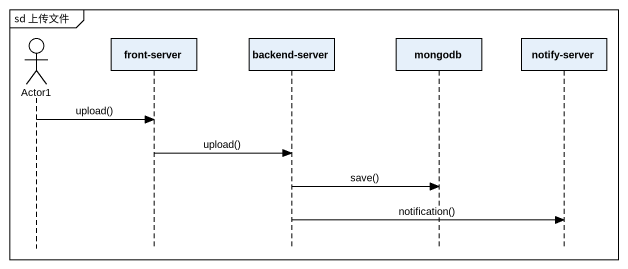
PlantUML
@startuml
mainframe sd 上传文件
hide footbox
actor Actor1
participant "front-server" as front_server
participant "backend-server" as backend_server
participant mongodb
participant "notify-server" as notify_server

Actor1 -> front_server : upload()
front_server -> backend_server : upload()
backend_server -> mongodb : save()
backend_server -> notify_server : notification()
@enduml
